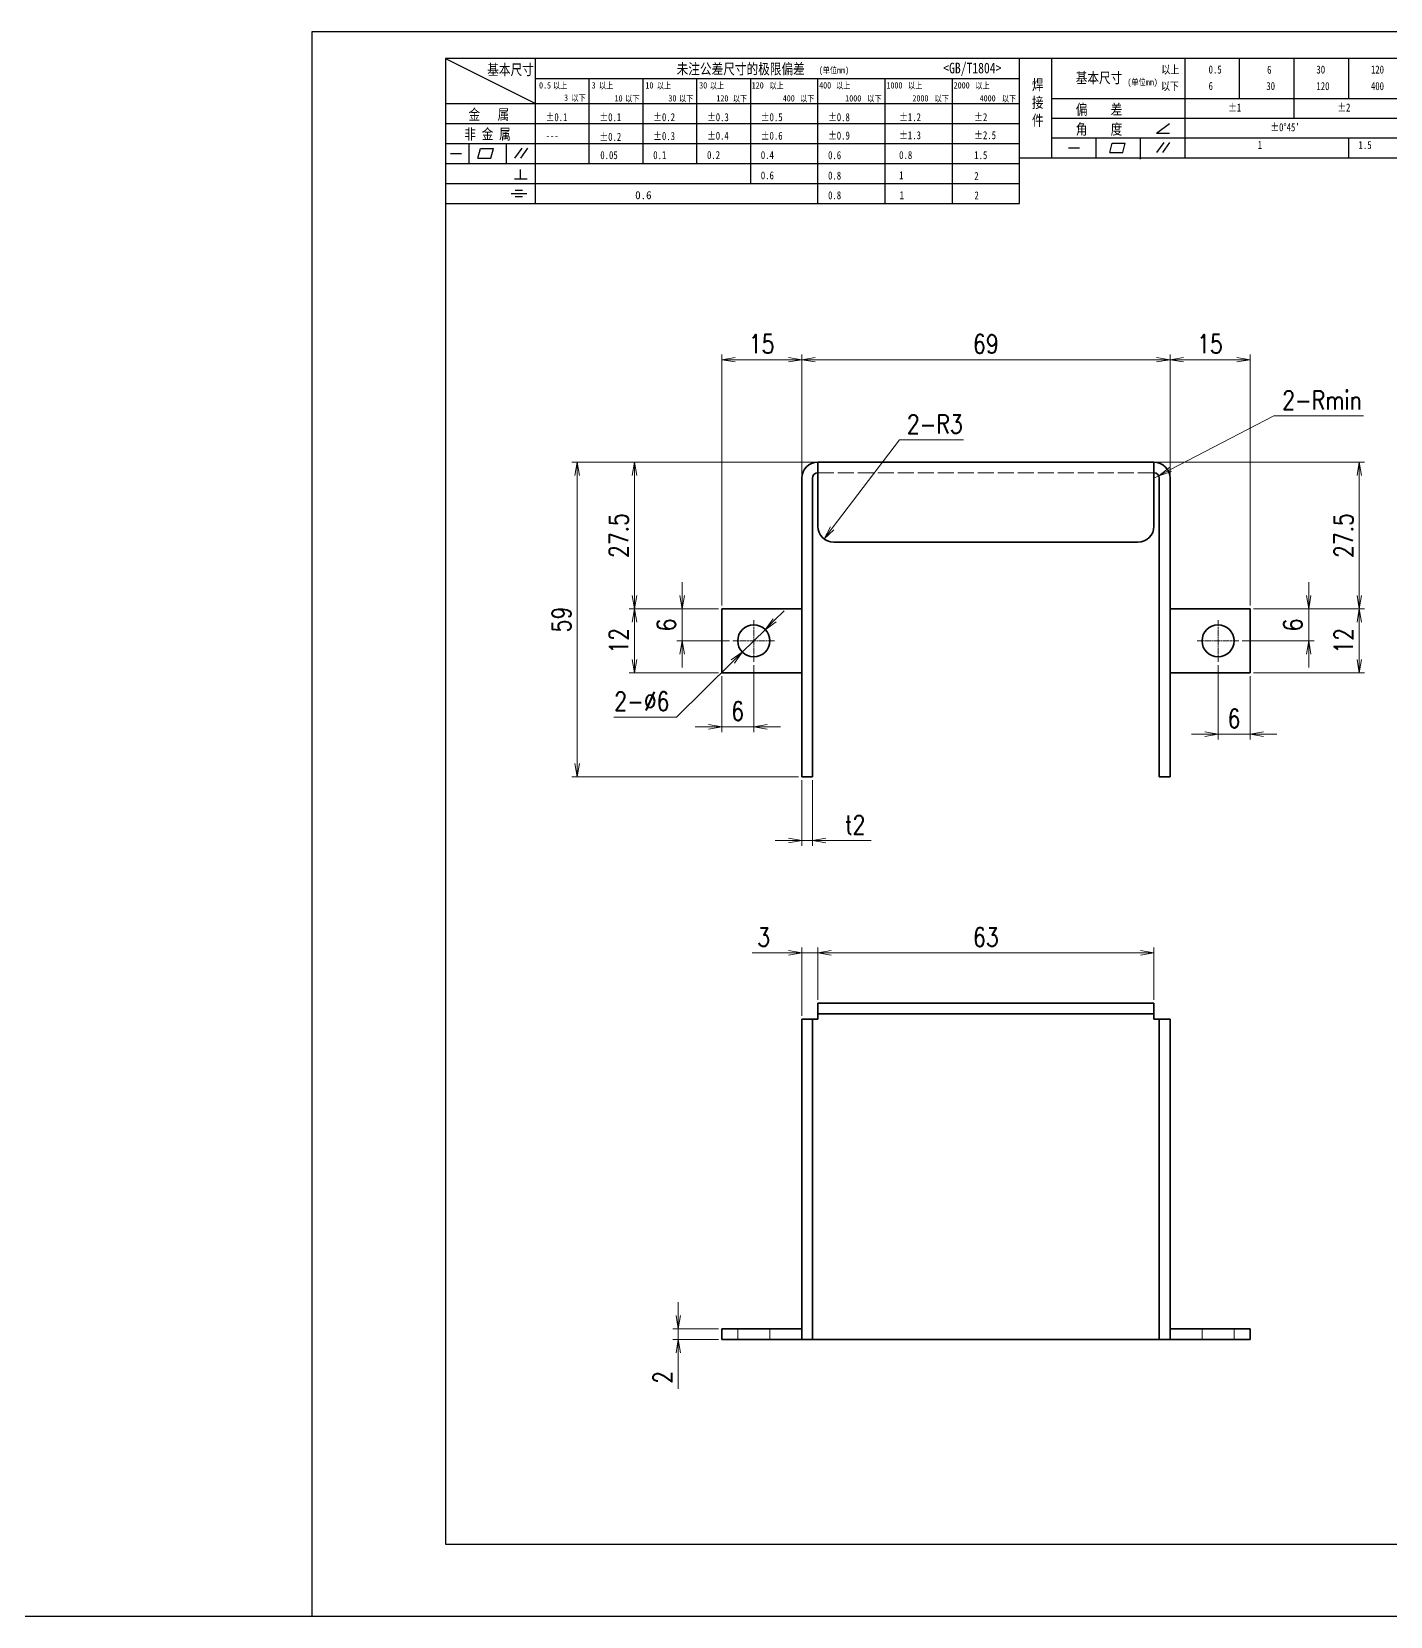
# Model space of a CAD drawing. Header units: millimetres. Extents: x 1201 to 11615, y -7347 to 2683.
# Drawn here: x 3820.8 to 4075.3, y 1515.7 to 1812.7 of the extents above; entities that cross this region are included whole.
import ezdxf

# ---------------------------------------------------------------- set-up
doc = ezdxf.new("R2010")
doc.units = ezdxf.units.MM
doc.linetypes.add('AM_ISO02W050x2', pattern=[3.75, 3, -0.75])
doc.linetypes.add('AM_ISO08W050x2', pattern=[9, 6, -0.75, 1.5, -0.75])
for name, color, linetype, lineweight in [('CENTER', 2, 'AM_ISO08W050x2', 15), ('DIM', 3, 'Continuous', 20), ('DRAWING', 7, 'Continuous', 35), ('HIDDEN', 1, 'AM_ISO02W050x2', 18), ('图框', 7, 'Continuous', 15)]:
    doc.layers.add(name, color=color, linetype=linetype, lineweight=lineweight)
doc.layers.add('图\\M+19E79\\M+195B6\\M+18E9A', color=7, linetype='Continuous')
doc.styles.add('DIM', font='romans.shx', dxfattribs={"width": 0.8, "bigfont": 'bigfont.shx'})
doc.styles.add('国标', font='simfang.ttf', dxfattribs={"width": 0.8})
doc.dimstyles.new('YH 1-1$0', dxfattribs={"dimtxt": 3.5, "dimasz": 2.5, "dimexe": 1, "dimexo": 0.625, "dimgap": 1.2, "dimtad": 1, "dimzin": 9, "dimdsep": 46, "dimtxsty": 'DIM', "dimblk": 'OPEN', "dimcen": 0, "dimclrd": 8, "dimclre": 8, "dimclrt": 2, "dimazin": 2, "dimtfac": 0.5, "dimtmove": 0, "dimatfit": 3, "dimldrblk": 'OPEN', "dimfxl": 0, "dimtolj": 1, "dimlwd": 13, "dimlwe": 13, "dimarcsym": 0})
doc.dimstyles.new('YH 1-1$3', dxfattribs={"dimtxt": 3.5, "dimasz": 2.5, "dimexe": 1, "dimexo": 0.625, "dimgap": 1.2, "dimtad": 1, "dimtoh": 1, "dimzin": 9, "dimdsep": 46, "dimtxsty": 'DIM', "dimblk": 'OPEN', "dimcen": 0, "dimclrd": 8, "dimclre": 8, "dimclrt": 2, "dimazin": 2, "dimtfac": 0.5, "dimtmove": 0, "dimatfit": 3, "dimldrblk": 'OPEN', "dimfxl": 0, "dimtolj": 1, "dimlwd": 13, "dimlwe": 13, "dimarcsym": 0})
doc.dimstyles.new('YH 1-1$4', dxfattribs={"dimtxt": 3.5, "dimasz": 2.5, "dimexe": 1, "dimexo": 0.625, "dimgap": 1.2, "dimtad": 1, "dimtoh": 1, "dimzin": 9, "dimdsep": 46, "dimtxsty": 'DIM', "dimblk": 'OPEN', "dimcen": 0, "dimclrd": 8, "dimclre": 8, "dimclrt": 2, "dimazin": 2, "dimtfac": 0.5, "dimtmove": 0, "dimatfit": 3, "dimldrblk": 'OPEN', "dimfxl": 0, "dimtolj": 1, "dimlwd": 13, "dimlwe": 13, "dimarcsym": 0})

# ---------------------------------------------------------------- blocks, each defined once
blk = doc.blocks.new('GZDEH零件A3图框V01版')
at = {"layer": 'Defpoints', "linetype": 'Continuous'}
for p, q in [((2857.49, -1549.46), (2857.49, -1846.46)), ((3277.49, -1549.46), (2857.49, -1549.46)), ((2857.49, -1846.46), (3277.49, -1846.46))]:
    blk.add_line(p, q, dxfattribs=at)
at = {"layer": '图\\M+19E79\\M+195B6\\M+18E9A', "linetype": 'Continuous', "lineweight": 30}
for p, q in [((2882.49, -1554.46), (2882.49, -1832.96)), ((3272.49, -1554.46), (2882.49, -1554.46)), ((2882.49, -1832.96), (3272.49, -1832.96))]:
    blk.add_line(p, q, dxfattribs=at)
at = {"layer": '图\\M+19E79\\M+195B6\\M+18E9A', "color": 9}
for p, q in [((2882.49, -1554.46), (2899.37, -1562.92)), ((2899.37, -1581.67), (2899.37, -1554.46)), ((2990.09, -1581.67), (2990.09, -1554.46)), ((2996.09, -1573.08), (2996.09, -1554.46)), ((3021.09, -1561.98), (3021.09, -1554.46)), ((3031.31, -1561.98), (3031.31, -1554.46)), ((3041.53, -1561.98), (3041.53, -1554.46)), ((3051.75, -1561.98), (3051.75, -1554.46)), ((2899.37, -1558.24), (2990.09, -1558.24)), ((2909.45, -1574.17), (2909.45, -1558.24)), ((2919.53, -1574.17), (2919.53, -1558.24)), ((2929.61, -1574.17), (2929.61, -1558.24)), ((2939.69, -1577.92), (2939.69, -1558.24)), ((2952.29, -1581.67), (2952.29, -1558.24)), ((2964.89, -1581.67), (2964.89, -1558.24)), ((2977.49, -1581.67), (2977.49, -1558.24)), ((2996.09, -1561.98), (3113.09, -1561.98)), ((3021.09, -1573.08), (3021.09, -1561.98)), ((3041.53, -1565.68), (3041.53, -1561.98)), ((2882.49, -1562.92), (2990.09, -1562.92)), ((2882.49, -1566.67), (2990.09, -1566.67)), ((2996.09, -1565.68), (3113.09, -1565.68)), ((3015.75, -1568.51), (3018.15, -1566.66)), ((2882.49, -1570.42), (2990.09, -1570.42)), ((2886.92, -1574.12), (2886.92, -1570.42)), ((2893.91, -1574.12), (2893.91, -1570.42)), ((2996.09, -1569.38), (3113.09, -1569.38)), ((3004.42, -1573.08), (3004.42, -1569.38)), ((3006.97, -1572.12), (3007.45, -1570.33)), ((3007.45, -1570.33), (3009.86, -1570.33)), ((3009.39, -1572.12), (3009.86, -1570.33)), ((3012.75, -1573.08), (3012.75, -1569.38)), ((3015.75, -1568.51), (3018.15, -1568.51)), ((3015.81, -1572.12), (3017.15, -1570.26)), ((3016.89, -1572.12), (3018.23, -1570.26)), ((3051.75, -1573.08), (3051.75, -1569.38)), ((2883.43, -1572.27), (2885.49, -1572.27)), ((2888.59, -1573.16), (2889.07, -1571.37)), ((2888.59, -1573.16), (2891, -1573.16)), ((2889.07, -1571.37), (2891.48, -1571.37)), ((2891, -1573.16), (2891.48, -1571.37)), ((2895.52, -1573.16), (2896.85, -1571.3)), ((2896.6, -1573.16), (2897.94, -1571.3)), ((2990.09, -1573.08), (3113.09, -1573.08)), ((2999.26, -1571.23), (3001.32, -1571.23)), ((3006.97, -1572.12), (3009.39, -1572.12)), ((3012.75, -1573.33), (3012.75, -1573.08)), ((2882.49, -1574.17), (2990.09, -1574.17)), ((2895.42, -1577.05), (2897.81, -1577.05)), ((2896.58, -1577.05), (2896.58, -1575.28)), ((2882.49, -1577.92), (2990.09, -1577.92)), ((2894.79, -1579.77), (2897.77, -1579.77)), ((2895.57, -1579.17), (2896.92, -1579.17)), ((2882.49, -1581.67), (2990.09, -1581.67)), ((2895.57, -1580.37), (2896.93, -1580.37))]:
    blk.add_line(p, q, dxfattribs=at)
at = {"layer": '图\\M+19E79\\M+195B6\\M+18E9A', "color": 9, "style": '国标', "width": 0.8}
for s, height, p in [('基本尺寸', 2, (2890.33, -1557.58)), ('未注公差尺寸的极限偏差', 2, (2925.81, -1557.44)), ('<GB/T1804>', 2, (2975.78, -1557.27)), ('以上', 1.5, (3016.64, -1557.33)), ('0.5', 1.5, (3025.49, -1557.3)), ('6', 1.5, (3036.45, -1557.34)), ('30', 1.5, (3045.69, -1557.31)), ('120', 1.5, (3055.91, -1557.31)), ('30', 1.2, (2930.04, -1560.11)), ('基本尺寸', 2, (3000.6, -1559.1)), ('以下', 1.5, (3016.58, -1560.43)), ('6', 1.5, (3025.49, -1560.38)), ('30', 1.5, (3036.31, -1560.39)), ('120', 1.5, (3045.69, -1560.41)), ('400', 1.5, (3055.91, -1560.41)), ('金   属', 2, (2886.82, -1565.98)), ('±0.1', 1.5, (2901.27, -1566.23)), ('±0.1', 1.5, (2911.35, -1566.23)), ('±0.2', 1.5, (2921.43, -1566.23)), ('±0.3', 1.5, (2931.51, -1566.23)), ('±0.5', 1.5, (2941.59, -1566.23)), ('±0.8', 1.5, (2954.19, -1566.23)), ('±1.2', 1.5, (2967.51, -1566.23)), ('±2', 1.5, (2981.58, -1566.23)), ('偏    差', 2, (3000.6, -1565.04)), ('±1', 1.5, (3029.16, -1564.42)), ('±2', 1.5, (3049.61, -1564.42)), ('非 金 属', 2, (2886.02, -1569.65)), ('±0.3', 1.5, (2921.43, -1569.77)), ('±0.4', 1.5, (2931.51, -1569.71)), ('±0.6', 1.5, (2941.59, -1569.71)), ('±0.9', 1.5, (2954.19, -1569.68)), ('±1.3', 1.5, (2967.51, -1569.62)), ('±2.5', 1.5, (2981.58, -1569.61)), ('角    度', 2, (3000.6, -1568.74)), ("±0%%D45'", 1.5, (3037.06, -1568.12)), ('---', 1.5, (2901.27, -1569.65)), ('±0.2', 1.5, (2911.35, -1569.92)), ('1', 1.5, (3034.69, -1571.43)), ('1.5', 1.5, (3053.59, -1571.46)), ('0.1', 1.5, (2921.43, -1573.34)), ('0.2', 1.5, (2931.51, -1573.33)), ('0.4', 1.5, (2941.59, -1573.33)), ('0.6', 1.5, (2954.19, -1573.35)), ('0.8', 1.5, (2967.51, -1573.33)), ('1.5', 1.5, (2981.58, -1573.34)), ('0.6', 1.5, (2941.59, -1577.14)), ('0.8', 1.5, (2954.19, -1577.17)), ('1', 1.5, (2967.51, -1577.12)), ('2', 1.5, (2981.58, -1577.26)), ('0.8', 1.5, (2954.19, -1580.87)), ('1', 1.5, (2967.59, -1580.86)), ('2', 1.5, (2981.62, -1580.89))]:
    blk.add_text(s, height=height, dxfattribs=at).set_placement(p)
at = {"layer": '图\\M+19E79\\M+195B6\\M+18E9A', "color": 9, "lineweight": 15, "style": '国标', "width": 0.8}
for s, p in [('(单位mm)', (2952.44, -1557.27)), ('0.5', (2900.03, -1560.11)), ('以上', (2902.64, -1560.16)), ('3', (2909.88, -1560.11)), ('以上', (2911.25, -1560.16)), ('10', (2919.96, -1560.11)), ('以上', (2922.09, -1560.16)), ('以上', (2932.02, -1560.16)), ('120', (2939.88, -1560.11)), ('以上', (2943.21, -1560.16)), ('400', (2952.52, -1560.11)), ('以上', (2955.68, -1560.16)), ('1000', (2965.12, -1560.11)), ('以上', (2969.16, -1560.16)), ('2000', (2977.72, -1560.11)), ('以上', (2981.8, -1560.16)), ('(单位mm)', (3010.27, -1559.51)), ('3', (2904.73, -1562.41)), ('以下', (2906.1, -1562.46)), ('10', (2914.19, -1562.54)), ('以下', (2916.18, -1562.59)), ('30', (2924.27, -1562.54)), ('以下', (2926.26, -1562.59)), ('120', (2933.26, -1562.54)), ('以下', (2936.34, -1562.59)), ('400', (2945.7, -1562.54)), ('以下', (2948.94, -1562.59)), ('1000', (2957.41, -1562.54)), ('以下', (2961.54, -1562.59)), ('2000', (2969.99, -1562.54)), ('以下', (2974.14, -1562.59)), ('4000', (2982.59, -1562.54)), ('以下', (2986.74, -1562.59))]:
    blk.add_text(s, height=1.2, dxfattribs=at).set_placement(p)
at = {"layer": '图\\M+19E79\\M+195B6\\M+18E9A', "color": 9, "lineweight": 13, "style": '国标'}
blk.add_text('0.6', height=1.5, dxfattribs=at).set_placement((2918.05, -1580.85))
at = {"layer": '图\\M+19E79\\M+195B6\\M+18E9A', "color": 9, "insert": (2992.39, -1558.41), "char_height": 2, "width": 3.1877, "attachment_point": 1, "style": '国标'}
blk.add_mtext('焊\\P接\\P件', dxfattribs=at)
at = {"layer": '图\\M+19E79\\M+195B6\\M+18E9A', "color": 9, "insert": (2911.51, -1573.37), "char_height": 1.5, "attachment_point": 7, "style": '国标'}
blk.add_mtext_dynamic_manual_height_columns('0.05', width=5.1982, gutter_width=12.5, heights=[0], dxfattribs=at)
blk = doc.blocks.new('_Open')
at = {"color": 0, "linetype": 'ByBlock', "lineweight": -2}
for p, q in [((-1, 0.17), (0, 0)), ((-1, -0.17), (0, 0)), ((0, 0), (-1, 0))]:
    blk.add_line(p, q, dxfattribs=at)
blk = doc.blocks.new('*D98')
at = {"layer": 'Defpoints', "color": 0, "ltscale": 2, "transparency": 16777216}
for p in [(3965.07, 1751.17), (3965.07, 1728.97), (3950.07, 1704.47)]:
    blk.add_point(p, dxfattribs=at)
at = {"layer": 'DIM', "color": 8, "lineweight": 13, "ltscale": 2, "transparency": 16777216}
for p, q in [((3950.07, 1705.09), (3950.07, 1752.17)), ((3952.57, 1751.17), (3962.57, 1751.17)), ((3965.07, 1729.59), (3965.07, 1752.17))]:
    blk.add_line(p, q, dxfattribs=at)
at = {"layer": 'DIM', "color": 8, "lineweight": 13, "ltscale": 2, "transparency": 16777216, "xscale": 2.5, "yscale": 2.5, "zscale": 2.5, "rotation": 180}
blk.add_blockref('_Open', (3950.07, 1751.17), dxfattribs=at)
at = {"layer": 'DIM', "color": 8, "lineweight": 13, "ltscale": 2, "transparency": 16777216, "xscale": 2.5, "yscale": 2.5, "zscale": 2.5}
blk.add_blockref('_Open', (3965.07, 1751.17), dxfattribs=at)
at = {"layer": 'DIM', "color": 2, "ltscale": 2, "transparency": 16777216, "insert": (3957.57, 1754.12), "char_height": 3.5, "attachment_point": 5, "style": 'DIM'}
blk.add_mtext('\\A1;15', dxfattribs=at)
blk = doc.blocks.new('*D99')
at = {"layer": 'Defpoints', "color": 0, "ltscale": 2, "transparency": 16777216}
for p in [(4034.07, 1751.17), (3965.07, 1728.97), (4034.07, 1728.97)]:
    blk.add_point(p, dxfattribs=at)
at = {"layer": 'DIM', "color": 8, "lineweight": 13, "ltscale": 2, "transparency": 16777216}
for p, q in [((3965.07, 1729.59), (3965.07, 1752.17)), ((3967.57, 1751.17), (4031.57, 1751.17)), ((4034.07, 1729.59), (4034.07, 1752.17))]:
    blk.add_line(p, q, dxfattribs=at)
at = {"layer": 'DIM', "color": 8, "lineweight": 13, "ltscale": 2, "transparency": 16777216, "xscale": 2.5, "yscale": 2.5, "zscale": 2.5, "rotation": 180}
blk.add_blockref('_Open', (3965.07, 1751.17), dxfattribs=at)
at = {"layer": 'DIM', "color": 8, "lineweight": 13, "ltscale": 2, "transparency": 16777216, "xscale": 2.5, "yscale": 2.5, "zscale": 2.5}
blk.add_blockref('_Open', (4034.07, 1751.17), dxfattribs=at)
at = {"layer": 'DIM', "color": 2, "ltscale": 2, "transparency": 16777216, "insert": (3999.57, 1754.12), "char_height": 3.5, "attachment_point": 5, "style": 'DIM'}
blk.add_mtext('\\A1;69', dxfattribs=at)
blk = doc.blocks.new('*D100')
at = {"layer": 'Defpoints', "color": 0, "ltscale": 2, "transparency": 16777216}
for p in [(4049.07, 1751.17), (4034.07, 1728.97), (4049.07, 1704.47)]:
    blk.add_point(p, dxfattribs=at)
at = {"layer": 'DIM', "color": 8, "lineweight": 13, "ltscale": 2, "transparency": 16777216}
for p, q in [((4034.07, 1729.59), (4034.07, 1752.17)), ((4036.57, 1751.17), (4046.57, 1751.17)), ((4049.07, 1705.09), (4049.07, 1752.17))]:
    blk.add_line(p, q, dxfattribs=at)
at = {"layer": 'DIM', "color": 8, "lineweight": 13, "ltscale": 2, "transparency": 16777216, "xscale": 2.5, "yscale": 2.5, "zscale": 2.5, "rotation": 180}
blk.add_blockref('_Open', (4034.07, 1751.17), dxfattribs=at)
at = {"layer": 'DIM', "color": 8, "lineweight": 13, "ltscale": 2, "transparency": 16777216, "xscale": 2.5, "yscale": 2.5, "zscale": 2.5}
blk.add_blockref('_Open', (4049.07, 1751.17), dxfattribs=at)
at = {"layer": 'DIM', "color": 2, "ltscale": 2, "transparency": 16777216, "insert": (4041.57, 1754.12), "char_height": 3.5, "attachment_point": 5, "style": 'DIM'}
blk.add_mtext('\\A1;15', dxfattribs=at)
blk = doc.blocks.new('*D101')
at = {"layer": 'Defpoints', "color": 0, "ltscale": 2, "transparency": 16777216}
for p in [(4031.07, 1728.97), (4031.96, 1729.43)]:
    blk.add_point(p, dxfattribs=at)
at = {"layer": 'DIM', "color": 8, "lineweight": 13, "ltscale": 2, "transparency": 16777216}
for p, q in [((4053.54, 1740.64), (4034.18, 1730.58)), ((4070.34, 1740.64), (4053.54, 1740.64)), ((4031.07, 1728.97), (4031.96, 1729.43))]:
    blk.add_line(p, q, dxfattribs=at)
at = {"layer": 'DIM', "color": 8, "lineweight": 13, "ltscale": 2, "transparency": 16777216, "xscale": 2.5, "yscale": 2.5, "zscale": 2.5, "rotation": 207.4498798766863}
blk.add_blockref('_Open', (4031.96, 1729.43), dxfattribs=at)
at = {"layer": 'DIM', "color": 2, "ltscale": 2, "transparency": 16777216, "insert": (4062.54, 1743.59), "char_height": 3.5, "attachment_point": 5, "style": 'DIM'}
blk.add_mtext('\\A1;{\\Fromans,bigfont|c134;2-Rmin}', dxfattribs=at)
blk = doc.blocks.new('*D102')
at = {"layer": 'Defpoints', "color": 0, "ltscale": 2, "transparency": 16777216}
for p in [(3971.07, 1719.97), (3969.25, 1717.58)]:
    blk.add_point(p, dxfattribs=at)
at = {"layer": 'DIM', "color": 8, "lineweight": 13, "ltscale": 2, "transparency": 16777216}
for p, q in [((3983.39, 1736.16), (3970.77, 1719.57)), ((3995.39, 1736.16), (3983.39, 1736.16))]:
    blk.add_line(p, q, dxfattribs=at)
at = {"layer": 'DIM', "color": 8, "lineweight": 13, "ltscale": 2, "transparency": 16777216, "xscale": 2.5, "yscale": 2.5, "zscale": 2.5, "rotation": 232.7321856425028}
blk.add_blockref('_Open', (3969.25, 1717.58), dxfattribs=at)
at = {"layer": 'DIM', "color": 2, "ltscale": 2, "transparency": 16777216, "insert": (3989.99, 1739.11), "char_height": 3.5, "attachment_point": 5, "style": 'DIM'}
blk.add_mtext('\\A1;{\\Fromans,bigfont|c134;2-}R3', dxfattribs=at)
blk = doc.blocks.new('*D103')
at = {"layer": 'Defpoints', "color": 0, "ltscale": 2, "transparency": 16777216}
for p in [(3968.07, 1731.97), (3923, 1672.97), (3965.07, 1672.97)]:
    blk.add_point(p, dxfattribs=at)
at = {"layer": 'DIM', "color": 8, "lineweight": 13, "ltscale": 2, "transparency": 16777216}
for p, q in [((3967.45, 1731.97), (3922, 1731.97)), ((3923, 1729.47), (3923, 1675.47)), ((3964.45, 1672.97), (3922, 1672.97))]:
    blk.add_line(p, q, dxfattribs=at)
at = {"layer": 'DIM', "color": 8, "lineweight": 13, "ltscale": 2, "transparency": 16777216, "xscale": 2.5, "yscale": 2.5, "zscale": 2.5}
for p, rotation in [((3923, 1731.97), 90), ((3923, 1672.97), 270)]:
    blk.add_blockref('_Open', p, dxfattribs=dict(at, rotation=rotation))
at = {"layer": 'DIM', "color": 2, "ltscale": 2, "transparency": 16777216, "insert": (3920.05, 1702.47), "char_height": 3.5, "attachment_point": 5, "rotation": 90, "style": 'DIM'}
blk.add_mtext('\\A1;59', dxfattribs=at)
blk = doc.blocks.new('*D104')
at = {"layer": 'Defpoints', "color": 0, "ltscale": 2, "transparency": 16777216}
for p in [(3967.45, 1731.97), (3933.73, 1704.47), (3950.07, 1704.47)]:
    blk.add_point(p, dxfattribs=at)
at = {"layer": 'DIM', "color": 8, "lineweight": 13, "ltscale": 2, "transparency": 16777216}
for p, q in [((3966.82, 1731.97), (3932.73, 1731.97)), ((3933.73, 1729.47), (3933.73, 1706.97)), ((3949.45, 1704.47), (3932.73, 1704.47))]:
    blk.add_line(p, q, dxfattribs=at)
at = {"layer": 'DIM', "color": 8, "lineweight": 13, "ltscale": 2, "transparency": 16777216, "xscale": 2.5, "yscale": 2.5, "zscale": 2.5}
for p, rotation in [((3933.73, 1731.97), 90), ((3933.73, 1704.47), 270)]:
    blk.add_blockref('_Open', p, dxfattribs=dict(at, rotation=rotation))
at = {"layer": 'DIM', "color": 2, "ltscale": 2, "transparency": 16777216, "insert": (3930.78, 1718.22), "char_height": 3.5, "attachment_point": 5, "rotation": 90, "style": 'DIM'}
blk.add_mtext('\\A1;27.5', dxfattribs=at)
blk = doc.blocks.new('*D105')
at = {"layer": 'Defpoints', "color": 0, "ltscale": 2, "transparency": 16777216}
for p in [(3950.07, 1704.47), (3933.73, 1692.47), (3950.07, 1692.47)]:
    blk.add_point(p, dxfattribs=at)
at = {"layer": 'DIM', "color": 8, "lineweight": 13, "ltscale": 2, "transparency": 16777216}
for p, q in [((3949.45, 1704.47), (3932.73, 1704.47)), ((3933.73, 1701.97), (3933.73, 1694.97)), ((3949.45, 1692.47), (3932.73, 1692.47))]:
    blk.add_line(p, q, dxfattribs=at)
at = {"layer": 'DIM', "color": 8, "lineweight": 13, "ltscale": 2, "transparency": 16777216, "xscale": 2.5, "yscale": 2.5, "zscale": 2.5}
for p, rotation in [((3933.73, 1704.47), 90), ((3933.73, 1692.47), 270)]:
    blk.add_blockref('_Open', p, dxfattribs=dict(at, rotation=rotation))
at = {"layer": 'DIM', "color": 2, "ltscale": 2, "transparency": 16777216, "insert": (3930.78, 1698.47), "char_height": 3.5, "attachment_point": 5, "rotation": 90, "style": 'DIM'}
blk.add_mtext('\\A1;12', dxfattribs=at)
blk = doc.blocks.new('*D106')
at = {"layer": 'Defpoints', "color": 0, "ltscale": 2, "transparency": 16777216}
for p in [(4031.07, 1731.97), (4049.07, 1704.47), (4069.54, 1704.47)]:
    blk.add_point(p, dxfattribs=at)
at = {"layer": 'DIM', "color": 8, "lineweight": 13, "ltscale": 2, "transparency": 16777216}
for p, q in [((4031.7, 1731.97), (4070.54, 1731.97)), ((4069.54, 1729.47), (4069.54, 1706.97)), ((4049.7, 1704.47), (4070.54, 1704.47))]:
    blk.add_line(p, q, dxfattribs=at)
at = {"layer": 'DIM', "color": 8, "lineweight": 13, "ltscale": 2, "transparency": 16777216, "xscale": 2.5, "yscale": 2.5, "zscale": 2.5}
for p, rotation in [((4069.54, 1731.97), 90), ((4069.54, 1704.47), 270)]:
    blk.add_blockref('_Open', p, dxfattribs=dict(at, rotation=rotation))
at = {"layer": 'DIM', "color": 2, "ltscale": 2, "transparency": 16777216, "insert": (4066.59, 1718.22), "char_height": 3.5, "attachment_point": 5, "rotation": 90, "style": 'DIM'}
blk.add_mtext('\\A1;27.5', dxfattribs=at)
blk = doc.blocks.new('*D107')
at = {"layer": 'Defpoints', "color": 0, "ltscale": 2, "transparency": 16777216}
for p in [(4049.07, 1704.47), (4049.07, 1692.47), (4069.54, 1692.47)]:
    blk.add_point(p, dxfattribs=at)
at = {"layer": 'DIM', "color": 8, "lineweight": 13, "ltscale": 2, "transparency": 16777216}
for p, q in [((4049.7, 1704.47), (4070.54, 1704.47)), ((4069.54, 1701.97), (4069.54, 1694.97)), ((4049.7, 1692.47), (4070.54, 1692.47))]:
    blk.add_line(p, q, dxfattribs=at)
at = {"layer": 'DIM', "color": 8, "lineweight": 13, "ltscale": 2, "transparency": 16777216, "xscale": 2.5, "yscale": 2.5, "zscale": 2.5}
for p, rotation in [((4069.54, 1704.47), 90), ((4069.54, 1692.47), 270)]:
    blk.add_blockref('_Open', p, dxfattribs=dict(at, rotation=rotation))
at = {"layer": 'DIM', "color": 2, "ltscale": 2, "transparency": 16777216, "insert": (4066.59, 1698.47), "char_height": 3.5, "attachment_point": 5, "rotation": 90, "style": 'DIM'}
blk.add_mtext('\\A1;12', dxfattribs=at)
blk = doc.blocks.new('*D108')
at = {"layer": 'Defpoints', "color": 0, "ltscale": 2, "transparency": 16777216}
for p in [(3965.07, 1672.97), (3967.07, 1672.97), (3967.07, 1661.05)]:
    blk.add_point(p, dxfattribs=at)
at = {"layer": 'DIM', "color": 8, "lineweight": 13, "ltscale": 2, "transparency": 16777216}
for p, q in [((3965.07, 1672.34), (3965.07, 1660.05)), ((3967.07, 1672.34), (3967.07, 1660.05)), ((3962.57, 1661.05), (3960.07, 1661.05)), ((3965.07, 1661.05), (3967.07, 1661.05)), ((3969.57, 1661.05), (3978.07, 1661.05))]:
    blk.add_line(p, q, dxfattribs=at)
at = {"layer": 'DIM', "color": 8, "lineweight": 13, "ltscale": 2, "transparency": 16777216, "xscale": 2.5, "yscale": 2.5, "zscale": 2.5}
blk.add_blockref('_Open', (3965.07, 1661.05), dxfattribs=at)
at = {"layer": 'DIM', "color": 8, "lineweight": 13, "ltscale": 2, "transparency": 16777216, "xscale": 2.5, "yscale": 2.5, "zscale": 2.5, "rotation": 180}
blk.add_blockref('_Open', (3967.07, 1661.05), dxfattribs=at)
at = {"layer": 'DIM', "color": 2, "ltscale": 2, "transparency": 16777216, "insert": (3975.07, 1664), "char_height": 3.5, "attachment_point": 5, "style": 'DIM'}
blk.add_mtext('\\A1;t2', dxfattribs=at)
blk = doc.blocks.new('*D109')
at = {"layer": 'Defpoints', "color": 0, "ltscale": 2, "transparency": 16777216}
for p in [(3942.66, 1704.47), (3950.07, 1704.47), (3952.17, 1698.47)]:
    blk.add_point(p, dxfattribs=at)
at = {"layer": 'DIM', "color": 8, "lineweight": 13, "ltscale": 2, "transparency": 16777216}
for p, q in [((3942.66, 1706.97), (3942.66, 1709.47)), ((3949.45, 1704.47), (3941.66, 1704.47)), ((3942.66, 1698.47), (3942.66, 1704.47)), ((3951.55, 1698.47), (3941.66, 1698.47)), ((3942.66, 1695.97), (3942.66, 1693.47))]:
    blk.add_line(p, q, dxfattribs=at)
at = {"layer": 'DIM', "color": 8, "lineweight": 13, "ltscale": 2, "transparency": 16777216, "xscale": 2.5, "yscale": 2.5, "zscale": 2.5}
for p, rotation in [((3942.66, 1704.47), 270), ((3942.66, 1698.47), 90)]:
    blk.add_blockref('_Open', p, dxfattribs=dict(at, rotation=rotation))
at = {"layer": 'DIM', "color": 2, "ltscale": 2, "transparency": 16777216, "insert": (3939.71, 1701.47), "char_height": 3.5, "attachment_point": 5, "rotation": 90, "style": 'DIM'}
blk.add_mtext('\\A1;6', dxfattribs=at)
blk = doc.blocks.new('*D110')
at = {"layer": 'Defpoints', "color": 0, "ltscale": 2, "transparency": 16777216}
for p in [(3956.07, 1694.57), (3950.07, 1692.47), (3950.07, 1682.36)]:
    blk.add_point(p, dxfattribs=at)
at = {"layer": 'DIM', "color": 8, "lineweight": 13, "ltscale": 2, "transparency": 16777216}
for p, q in [((3956.07, 1693.94), (3956.07, 1681.36)), ((3950.07, 1691.84), (3950.07, 1681.36)), ((3947.57, 1682.36), (3945.07, 1682.36)), ((3956.07, 1682.36), (3950.07, 1682.36)), ((3958.57, 1682.36), (3961.07, 1682.36))]:
    blk.add_line(p, q, dxfattribs=at)
at = {"layer": 'DIM', "color": 8, "lineweight": 13, "ltscale": 2, "transparency": 16777216, "xscale": 2.5, "yscale": 2.5, "zscale": 2.5}
blk.add_blockref('_Open', (3950.07, 1682.36), dxfattribs=at)
at = {"layer": 'DIM', "color": 8, "lineweight": 13, "ltscale": 2, "transparency": 16777216, "xscale": 2.5, "yscale": 2.5, "zscale": 2.5, "rotation": 180}
blk.add_blockref('_Open', (3956.07, 1682.36), dxfattribs=at)
at = {"layer": 'DIM', "color": 2, "ltscale": 2, "transparency": 16777216, "insert": (3953.07, 1685.31), "char_height": 3.5, "attachment_point": 5, "style": 'DIM'}
blk.add_mtext('\\A1;6', dxfattribs=at)
blk = doc.blocks.new('*D111')
at = {"layer": 'Defpoints', "color": 0, "ltscale": 2, "transparency": 16777216}
for p in [(4049.07, 1704.47), (4060.06, 1704.47), (4046.97, 1698.47)]:
    blk.add_point(p, dxfattribs=at)
at = {"layer": 'DIM', "color": 8, "lineweight": 13, "ltscale": 2, "transparency": 16777216}
for p, q in [((4060.06, 1706.97), (4060.06, 1709.47)), ((4049.7, 1704.47), (4061.06, 1704.47)), ((4060.06, 1698.47), (4060.06, 1704.47)), ((4047.6, 1698.47), (4061.06, 1698.47)), ((4060.06, 1695.97), (4060.06, 1693.47))]:
    blk.add_line(p, q, dxfattribs=at)
at = {"layer": 'DIM', "color": 8, "lineweight": 13, "ltscale": 2, "transparency": 16777216, "xscale": 2.5, "yscale": 2.5, "zscale": 2.5}
for p, rotation in [((4060.06, 1704.47), 270), ((4060.06, 1698.47), 90)]:
    blk.add_blockref('_Open', p, dxfattribs=dict(at, rotation=rotation))
at = {"layer": 'DIM', "color": 2, "ltscale": 2, "transparency": 16777216, "insert": (4057.11, 1701.47), "char_height": 3.5, "attachment_point": 5, "rotation": 90, "style": 'DIM'}
blk.add_mtext('\\A1;6', dxfattribs=at)
blk = doc.blocks.new('*D112')
at = {"layer": 'Defpoints', "color": 0, "ltscale": 2, "transparency": 16777216}
for p in [(4043.07, 1694.57), (4049.07, 1692.47), (4049.07, 1680.97)]:
    blk.add_point(p, dxfattribs=at)
at = {"layer": 'DIM', "color": 8, "lineweight": 13, "ltscale": 2, "transparency": 16777216}
for p, q in [((4043.07, 1693.94), (4043.07, 1679.97)), ((4049.07, 1691.84), (4049.07, 1679.97)), ((4040.57, 1680.97), (4038.07, 1680.97)), ((4043.07, 1680.97), (4049.07, 1680.97)), ((4051.57, 1680.97), (4054.07, 1680.97))]:
    blk.add_line(p, q, dxfattribs=at)
at = {"layer": 'DIM', "color": 8, "lineweight": 13, "ltscale": 2, "transparency": 16777216, "xscale": 2.5, "yscale": 2.5, "zscale": 2.5}
blk.add_blockref('_Open', (4043.07, 1680.97), dxfattribs=at)
at = {"layer": 'DIM', "color": 8, "lineweight": 13, "ltscale": 2, "transparency": 16777216, "xscale": 2.5, "yscale": 2.5, "zscale": 2.5, "rotation": 180}
blk.add_blockref('_Open', (4049.07, 1680.97), dxfattribs=at)
at = {"layer": 'DIM', "color": 2, "ltscale": 2, "transparency": 16777216, "insert": (4046.07, 1683.92), "char_height": 3.5, "attachment_point": 5, "style": 'DIM'}
blk.add_mtext('\\A1;6', dxfattribs=at)
blk = doc.blocks.new('*D113')
at = {"layer": 'Defpoints', "color": 0, "ltscale": 2, "transparency": 16777216}
for p in [(3958.21, 1700.57), (3953.93, 1696.36)]:
    blk.add_point(p, dxfattribs=at)
at = {"layer": 'DIM', "color": 8, "lineweight": 13, "ltscale": 2, "transparency": 16777216}
for p, q in [((3959.99, 1702.33), (3961.77, 1704.08)), ((3958.21, 1700.57), (3953.93, 1696.36)), ((3941.57, 1684.2), (3952.15, 1694.61)), ((3929.84, 1684.2), (3941.57, 1684.2))]:
    blk.add_line(p, q, dxfattribs=at)
at = {"layer": 'DIM', "color": 8, "lineweight": 13, "ltscale": 2, "transparency": 16777216, "xscale": 2.5, "yscale": 2.5, "zscale": 2.5}
for p, rotation in [((3958.21, 1700.57), 224.5524007824688), ((3953.93, 1696.36), 44.55240078246884)]:
    blk.add_blockref('_Open', p, dxfattribs=dict(at, rotation=rotation))
at = {"layer": 'DIM', "color": 2, "ltscale": 2, "transparency": 16777216, "insert": (3935.11, 1687.15), "char_height": 3.5, "attachment_point": 5, "style": 'DIM'}
blk.add_mtext('\\A1;2-%%c6', dxfattribs=at)
blk = doc.blocks.new('*D114')
at = {"layer": 'Defpoints', "color": 0, "ltscale": 2, "transparency": 16777216}
for p in [(3950.07, 1569.55), (3941.94, 1567.55), (3950.07, 1567.55)]:
    blk.add_point(p, dxfattribs=at)
at = {"layer": 'DIM', "color": 8, "lineweight": 13, "ltscale": 2, "transparency": 16777216}
for p, q in [((3941.94, 1572.05), (3941.94, 1574.55)), ((3949.45, 1569.55), (3940.94, 1569.55)), ((3941.94, 1569.55), (3941.94, 1567.55)), ((3949.45, 1567.55), (3940.94, 1567.55)), ((3941.94, 1565.05), (3941.94, 1558.28))]:
    blk.add_line(p, q, dxfattribs=at)
at = {"layer": 'DIM', "color": 8, "lineweight": 13, "ltscale": 2, "transparency": 16777216, "xscale": 2.5, "yscale": 2.5, "zscale": 2.5}
for p, rotation in [((3941.94, 1569.55), 270), ((3941.94, 1567.55), 90)]:
    blk.add_blockref('_Open', p, dxfattribs=dict(at, rotation=rotation))
at = {"layer": 'DIM', "color": 2, "ltscale": 2, "transparency": 16777216, "insert": (3938.99, 1560.42), "char_height": 3.5, "attachment_point": 5, "rotation": 90, "style": 'DIM'}
blk.add_mtext('\\A1;2', dxfattribs=at)
blk = doc.blocks.new('*D119')
at = {"layer": 'Defpoints', "color": 0, "ltscale": 2, "transparency": 16777216}
for p in [(3968.07, 1640), (3968.07, 1630.55), (3965.07, 1627.55)]:
    blk.add_point(p, dxfattribs=at)
at = {"layer": 'DIM', "color": 8, "lineweight": 13, "ltscale": 2, "transparency": 16777216}
for p, q in [((3962.57, 1640), (3955.8, 1640)), ((3965.07, 1628.18), (3965.07, 1641)), ((3968.07, 1640), (3965.07, 1640)), ((3968.07, 1631.18), (3968.07, 1641)), ((3970.57, 1640), (3973.07, 1640))]:
    blk.add_line(p, q, dxfattribs=at)
at = {"layer": 'DIM', "color": 8, "lineweight": 13, "ltscale": 2, "transparency": 16777216, "xscale": 2.5, "yscale": 2.5, "zscale": 2.5}
blk.add_blockref('_Open', (3965.07, 1640), dxfattribs=at)
at = {"layer": 'DIM', "color": 8, "lineweight": 13, "ltscale": 2, "transparency": 16777216, "xscale": 2.5, "yscale": 2.5, "zscale": 2.5, "rotation": 180}
blk.add_blockref('_Open', (3968.07, 1640), dxfattribs=at)
at = {"layer": 'DIM', "color": 2, "ltscale": 2, "transparency": 16777216, "insert": (3957.94, 1642.95), "char_height": 3.5, "attachment_point": 5, "style": 'DIM'}
blk.add_mtext('\\A1;3', dxfattribs=at)
blk = doc.blocks.new('*D120')
at = {"layer": 'Defpoints', "color": 0, "ltscale": 2, "transparency": 16777216}
for p in [(4031.07, 1640), (3968.07, 1630.55), (4031.07, 1630.55)]:
    blk.add_point(p, dxfattribs=at)
at = {"layer": 'DIM', "color": 8, "lineweight": 13, "ltscale": 2, "transparency": 16777216}
for p, q in [((3968.07, 1631.18), (3968.07, 1641)), ((3970.57, 1640), (4028.57, 1640)), ((4031.07, 1631.18), (4031.07, 1641))]:
    blk.add_line(p, q, dxfattribs=at)
at = {"layer": 'DIM', "color": 8, "lineweight": 13, "ltscale": 2, "transparency": 16777216, "xscale": 2.5, "yscale": 2.5, "zscale": 2.5, "rotation": 180}
blk.add_blockref('_Open', (3968.07, 1640), dxfattribs=at)
at = {"layer": 'DIM', "color": 8, "lineweight": 13, "ltscale": 2, "transparency": 16777216, "xscale": 2.5, "yscale": 2.5, "zscale": 2.5}
blk.add_blockref('_Open', (4031.07, 1640), dxfattribs=at)
at = {"layer": 'DIM', "color": 2, "ltscale": 2, "transparency": 16777216, "insert": (3999.57, 1642.95), "char_height": 3.5, "attachment_point": 5, "style": 'DIM'}
blk.add_mtext('\\A1;63', dxfattribs=at)

msp = doc.modelspace()

# ---------------------------------------------------------------- linework, layer by layer
msp.add_line((1201.092, 1515.65), (11530.711, 1515.65))
at = {"layer": 'CENTER', "ltscale": 0.195}
for p, q in [((3956.07, 1702.369), (3956.07, 1694.569)), ((4043.07, 1702.369), (4043.07, 1694.569)), ((3959.97, 1698.469), (3952.17, 1698.469)), ((4046.97, 1698.469), (4039.17, 1698.469))]:
    msp.add_line(p, q, dxfattribs=at)
at = {"layer": 'DRAWING', "lineweight": 35}
for p, q in [((3968.07, 1731.969), (4031.07, 1731.969)), ((3965.07, 1675.969), (3965.07, 1728.969)), ((3967.07, 1675.969), (3967.07, 1728.969)), ((4032.07, 1675.969), (4032.07, 1728.969)), ((4034.07, 1675.969), (4034.07, 1728.969)), ((3971.07, 1716.969), (4028.07, 1716.969)), ((3971.07, 1630.551), (4028.07, 1630.551)), ((3971.07, 1628.551), (4028.07, 1628.551)), ((3965.07, 1567.551), (3965.07, 1624.551)), ((3967.07, 1567.551), (3967.07, 1624.551)), ((4032.07, 1567.551), (4032.07, 1624.551)), ((4034.07, 1567.551), (4034.07, 1624.551)), ((3968.07, 1567.551), (4031.07, 1567.551))]:
    msp.add_line(p, q, dxfattribs=at)
at = {"layer": 'DRAWING', "lineweight": 35, "ltscale": 0.075}
for p, q in [((3968.07, 1731.969), (3968.07, 1728.969)), ((4031.07, 1731.969), (4031.07, 1728.969)), ((3965.07, 1672.969), (3965.07, 1675.969)), ((3967.07, 1672.969), (3967.07, 1675.969)), ((4032.07, 1672.969), (4032.07, 1675.969)), ((4034.07, 1675.969), (4034.07, 1672.969)), ((3971.07, 1630.551), (3968.07, 1630.551)), ((4028.07, 1630.551), (4031.07, 1630.551)), ((3971.07, 1628.551), (3968.07, 1628.551)), ((4028.07, 1628.551), (4031.07, 1628.551)), ((3965.07, 1624.551), (3965.07, 1627.551)), ((3967.07, 1624.551), (3967.07, 1627.551)), ((4032.07, 1624.551), (4032.07, 1627.551)), ((4034.07, 1627.551), (4034.07, 1624.551))]:
    msp.add_line(p, q, dxfattribs=at)
at = {"layer": 'DRAWING', "lineweight": 35, "ltscale": 0.225}
for p, q in [((3968.07, 1728.969), (3968.07, 1719.969)), ((4031.07, 1728.969), (4031.07, 1719.969))]:
    msp.add_line(p, q, dxfattribs=at)
at = {"layer": 'DRAWING', "lineweight": 35, "ltscale": 0.3}
for p, q in [((3950.07, 1704.469), (3950.07, 1692.469)), ((4049.07, 1692.469), (4049.07, 1704.469))]:
    msp.add_line(p, q, dxfattribs=at)
at = {"layer": 'DRAWING', "lineweight": 35, "ltscale": 0.375}
for p, q in [((3965.07, 1704.469), (3950.07, 1704.469)), ((4034.07, 1704.469), (4049.07, 1704.469)), ((3965.07, 1692.469), (3950.07, 1692.469)), ((4034.07, 1692.469), (4049.07, 1692.469)), ((3965.07, 1569.551), (3950.07, 1569.551)), ((4034.07, 1569.551), (4049.07, 1569.551)), ((3965.07, 1567.551), (3950.07, 1567.551)), ((4034.07, 1567.551), (4049.07, 1567.551))]:
    msp.add_line(p, q, dxfattribs=at)
at = {"layer": 'DRAWING', "lineweight": 35, "ltscale": 0.05}
for p, q in [((3965.07, 1672.969), (3967.07, 1672.969)), ((4032.07, 1672.969), (4034.07, 1672.969)), ((3968.07, 1630.551), (3968.07, 1628.551)), ((4031.07, 1628.551), (4031.07, 1630.551)), ((3965.07, 1627.551), (3967.07, 1627.551)), ((4032.07, 1627.551), (4034.07, 1627.551)), ((3950.07, 1569.551), (3950.07, 1567.551)), ((4049.07, 1567.551), (4049.07, 1569.551)), ((3967.07, 1567.551), (3965.07, 1567.551)), ((4034.07, 1567.551), (4032.07, 1567.551))]:
    msp.add_line(p, q, dxfattribs=at)
at = {"layer": 'DRAWING', "lineweight": 35, "ltscale": 0.025}
for p, q in [((3968.07, 1628.551), (3968.07, 1627.551)), ((4031.07, 1628.551), (4031.07, 1627.551)), ((3967.07, 1627.551), (3968.07, 1627.551)), ((4032.07, 1627.551), (4031.07, 1627.551)), ((3968.07, 1567.551), (3967.07, 1567.551)), ((4032.07, 1567.551), (4031.07, 1567.551))]:
    msp.add_line(p, q, dxfattribs=at)
at = {"layer": 'DRAWING', "lineweight": 35}
for centre in [(3956.07, 1698.469), (4043.07, 1698.469)]:
    msp.add_circle(centre, 3, dxfattribs=at)
for centre, radius, start, end in [((3968.07, 1728.969), 3, 90, 180), ((4031.07, 1728.969), 3, 0, 90), ((3968.07, 1728.969), 1, 90, 180), ((4031.07, 1728.969), 1, 0, 90), ((3971.07, 1719.969), 3, 180, 270), ((4028.07, 1719.969), 3, 270, 0)]:
    msp.add_arc(centre, radius, start, end, dxfattribs=at)
at = {"layer": 'HIDDEN'}
msp.add_line((3968.07, 1729.969), (4031.07, 1729.969), dxfattribs=at)
at = {"layer": 'HIDDEN', "ltscale": 0.05}
for p, q in [((3953.07, 1567.551), (3953.07, 1569.551)), ((3959.07, 1567.551), (3959.07, 1569.551)), ((4040.07, 1567.551), (4040.07, 1569.551)), ((4046.07, 1567.551), (4046.07, 1569.551))]:
    msp.add_line(p, q, dxfattribs=at)

# ---------------------------------------------------------------- block references
at = {"layer": '图框'}
msp.add_blockref('GZDEH零件A3图框V01版', (1015.811, 3362.111), dxfattribs=at)

# ---------------------------------------------------------------- dimensions: what is measured, and where the dimension line sits
at = {"layer": 'DIM', "ltscale": 2}
for base, p1, p2, picture, middle in [((3965.07, 1751.168), (3950.07, 1704.469), (3965.07, 1728.969), '*D98', (3957.57, 1754.118)), ((4034.07, 1751.168), (3965.07, 1728.969), (4034.07, 1728.969), '*D99', (3999.57, 1754.118)), ((4049.07, 1751.168), (4034.07, 1728.969), (4049.07, 1704.469), '*D100', (4041.57, 1754.118)), ((3950.07, 1682.358), (3956.07, 1694.569), (3950.07, 1692.469), '*D110', (3953.07, 1685.308)), ((4049.07, 1680.968), (4043.07, 1694.569), (4049.07, 1692.469), '*D112', (4046.07, 1683.918)), ((4031.07, 1639.995), (3968.07, 1630.551), (4031.07, 1630.551), '*D120', (3999.57, 1642.945))]:
    dim = msp.add_linear_dim(base=base, p1=p1, p2=p2, dimstyle='YH 1-1$0', dxfattribs=at)
    dim.commit()
    dim.dimension.update_dxf_attribs({"geometry": picture, "text_midpoint": middle})
dim = msp.add_radius_dim(center=(4031.07, 1728.969), mpoint=(4031.958, 1729.43), text='{\\Fromans,bigfont|c134;2-Rmin}', dimstyle='YH 1-1$4', dxfattribs=at)
dim.commit()
dim.dimension.update_dxf_attribs({"geometry": '*D101', "text_midpoint": (4062.541, 1740.642), "dimtype": 164})
dim = msp.add_radius_dim(center=(3971.07, 1719.969), mpoint=(3969.254, 1717.582), text='{\\Fromans,bigfont|c134;2-}<>', dimstyle='YH 1-1$4', override={"dimtmove": 1}, dxfattribs=at)
dim.commit()
dim.dimension.update_dxf_attribs({"geometry": '*D102', "text_midpoint": (3983.392, 1736.163), "dimtype": 164})
for base, p1, p2, picture, middle in [((3922.996, 1672.969), (3968.07, 1731.969), (3965.07, 1672.969), '*D103', (3920.046, 1702.469)), ((3933.73, 1704.469), (3967.445, 1731.969), (3950.07, 1704.469), '*D104', (3930.78, 1718.219)), ((4069.544, 1704.469), (4031.07, 1731.969), (4049.07, 1704.469), '*D106', (4066.594, 1718.219)), ((3942.663, 1704.469), (3952.17, 1698.469), (3950.07, 1704.469), '*D109', (3939.713, 1701.469)), ((4060.064, 1704.469), (4046.97, 1698.469), (4049.07, 1704.469), '*D111', (4057.114, 1701.469)), ((3933.73, 1692.469), (3950.07, 1704.469), (3950.07, 1692.469), '*D105', (3930.78, 1698.469)), ((4069.544, 1692.469), (4049.07, 1704.469), (4049.07, 1692.469), '*D107', (4066.594, 1698.469)), ((3941.942, 1567.551), (3950.07, 1569.551), (3950.07, 1567.551), '*D114', (3938.992, 1560.418))]:
    dim = msp.add_linear_dim(base=base, p1=p1, p2=p2, angle=90, dimstyle='YH 1-1$0', dxfattribs=at)
    dim.commit()
    dim.dimension.update_dxf_attribs({"geometry": picture, "text_midpoint": middle})
dim = msp.add_diameter_dim_2p(p1=(3958.208, 1700.574), p2=(3953.933, 1696.365), dimstyle='YH 1-1$3', override={"dimpost": '2-%%c<>'}, dxfattribs=at)
dim.commit()
dim.dimension.update_dxf_attribs({"geometry": '*D113', "text_midpoint": (3935.107, 1684.197), "dimtype": 163})
dim = msp.add_linear_dim(base=(3967.07, 1661.048), p1=(3965.07, 1672.969), p2=(3967.07, 1672.969), dimstyle='YH 1-1$0', override={"dimpost": 't<>'}, dxfattribs=at)
dim.commit()
dim.dimension.update_dxf_attribs({"geometry": '*D108', "text_midpoint": (3975.07, 1663.998)})
dim = msp.add_linear_dim(base=(3968.07, 1639.995), p1=(3965.07, 1627.551), p2=(3968.07, 1630.551), dimstyle='YH 1-1$0', dxfattribs=at)
dim.commit()
dim.dimension.update_dxf_attribs({"geometry": '*D119', "text_midpoint": (3957.937, 1639.995), "dimtype": 160})

doc.saveas('drawing.dxf')
